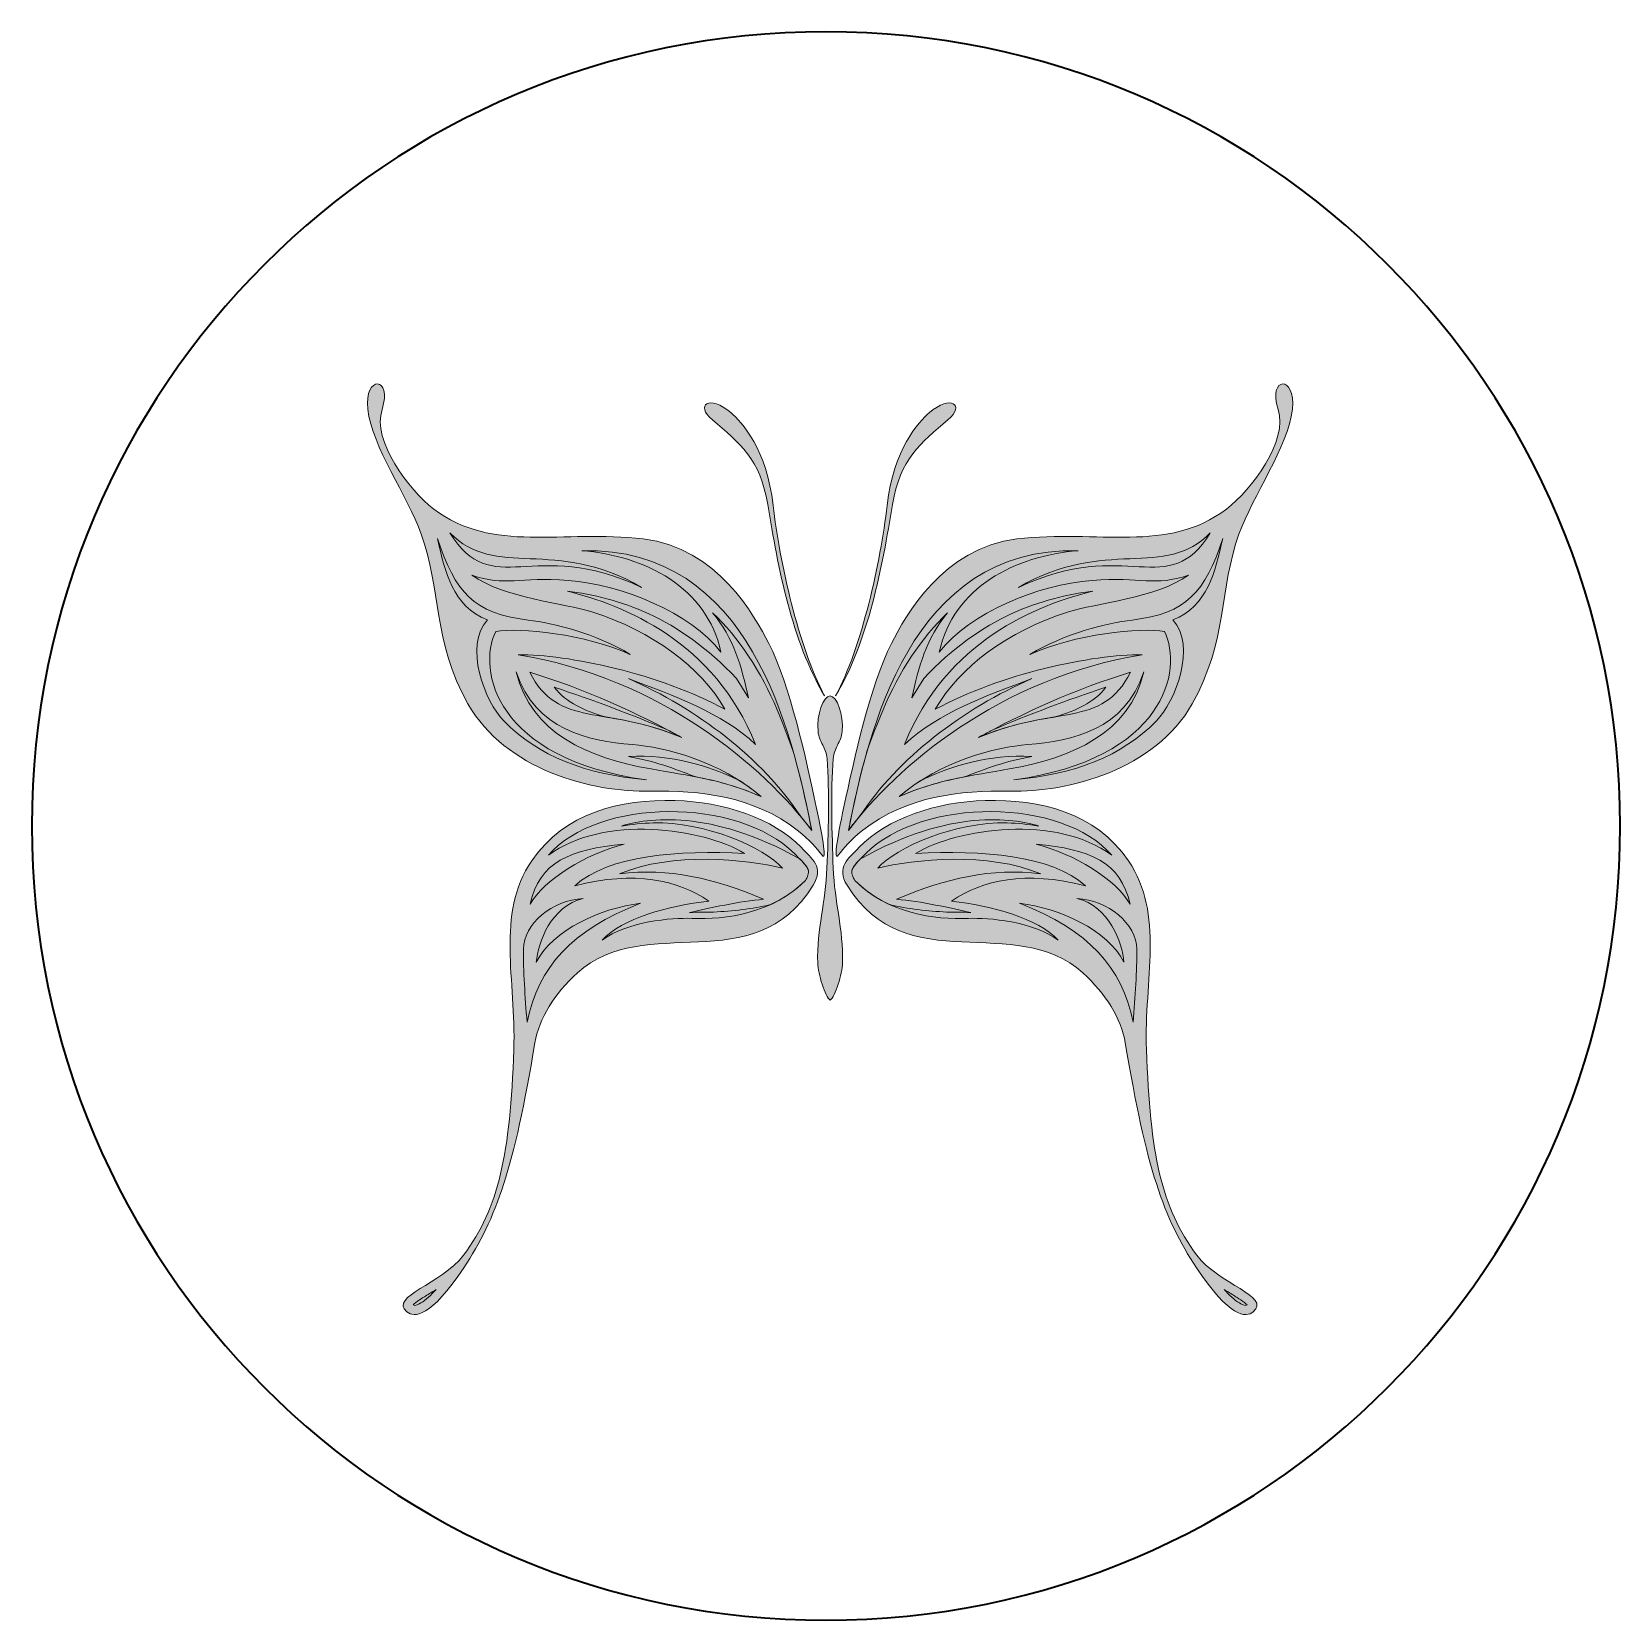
# Model space of a CAD drawing. Header units: inches. Extents: x 29 to 494, y -196 to -15.
# Drawn here: x 139.9 to 224.9, y -100.5 to -15.5 of the extents above; entities that cross this region are included whole.
import ezdxf

# ---------------------------------------------------------------- set-up
doc = ezdxf.new("R2010")
doc.units = ezdxf.units.IN
doc.header["$MEASUREMENT"] = 0
doc.layers.add('Layer 1', color=7, linetype='Continuous')

msp = doc.modelspace()

# ---------------------------------------------------------------- hatches: boundary and pattern name
at = {"layer": 'Layer 1'}
h = msp.add_hatch(color=7, dxfattribs=at)
edge = h.paths.add_edge_path()
edge.add_spline(control_points=[(179.388, -48.186), (178.627, -46.702), (176.635, -43.072), (172.671, -42.594), (168.337, -42.072), (164.614, -43.393), (161.459, -40.992), (160.128, -39.98), (158.144, -37.334), (158.691, -35.668), (159.278, -33.874), (157.717, -33.812), (157.929, -35.655), (158.161, -37.671), (160.039, -40.264), (160.79, -42.331), (161.843, -45.232), (161.4, -48.073), (163.29, -51.415), (165.286, -54.946), (169.916, -56.161), (173.045, -56.088), (175.666, -56.027), (178.636, -56.38), (180.912, -58.175), (181.627, -58.739), (181.912, -59.103), (182.234, -59.523), (182.473, -59.835), (182.32, -58.755), (181.927, -56.921), (181.385, -54.395), (180.517, -50.39), (179.388, -48.186), (179.388, -48.186), (179.388, -48.186), (179.388, -48.186)], knot_values=[0, 0, 0, 0, 1, 1, 1, 2, 2, 2, 3, 3, 3, 4, 4, 4, 5, 5, 5, 6, 6, 6, 7, 7, 7, 8, 8, 8, 9, 9, 9, 10, 10, 10, 11, 11, 11, 12, 12, 12, 12], degree=3, periodic=1)
h = msp.add_hatch(color=7, dxfattribs=at)
edge = h.paths.add_edge_path()
edge.add_spline(control_points=[(185.947, -48.186), (186.707, -46.702), (188.7, -43.072), (192.664, -42.594), (196.998, -42.072), (200.72, -43.393), (203.876, -40.992), (205.207, -39.98), (207.19, -37.334), (206.644, -35.668), (206.056, -33.874), (207.617, -33.812), (207.405, -35.655), (207.174, -37.671), (205.295, -40.264), (204.545, -42.331), (203.492, -45.232), (203.934, -48.073), (202.045, -51.415), (200.049, -54.946), (195.419, -56.161), (192.289, -56.088), (189.669, -56.027), (186.698, -56.38), (184.422, -58.175), (183.708, -58.739), (183.423, -59.103), (183.1, -59.523), (182.861, -59.835), (183.014, -58.755), (183.408, -56.921), (183.95, -54.395), (184.817, -50.39), (185.947, -48.186), (185.947, -48.186), (185.947, -48.186), (185.947, -48.186)], knot_values=[0, 0, 0, 0, 1, 1, 1, 2, 2, 2, 3, 3, 3, 4, 4, 4, 5, 5, 5, 6, 6, 6, 7, 7, 7, 8, 8, 8, 9, 9, 9, 10, 10, 10, 11, 11, 11, 12, 12, 12, 12], degree=3, periodic=1)
h = msp.add_hatch(color=7, dxfattribs=at)
edge = h.paths.add_edge_path()
edge.add_spline(control_points=[(182.506, -54.355), (182.571, -55.222), (182.586, -56.235), (182.577, -57.254), (182.568, -58.274), (182.535, -59.299), (182.5, -60.188), (182.465, -61.122), (182.328, -61.931), (182.207, -62.739), (182.086, -63.547), (181.98, -64.356), (182.004, -65.29), (182.011, -65.573), (182.108, -66.023), (182.238, -66.426), (182.367, -66.829), (182.53, -67.183), (182.667, -67.275), (182.805, -67.183), (182.967, -66.829), (183.097, -66.426), (183.226, -66.023), (183.323, -65.573), (183.33, -65.29), (183.354, -64.356), (183.248, -63.547), (183.127, -62.739), (183.006, -61.931), (182.87, -61.122), (182.834, -60.188), (182.8, -59.299), (182.766, -58.274), (182.757, -57.254), (182.748, -56.235), (182.764, -55.222), (182.828, -54.355), (182.85, -54.06), (182.957, -53.841), (183.065, -53.621), (183.174, -53.402), (183.284, -53.182), (183.313, -52.888), (183.4, -52.011), (183.034, -50.996), (182.667, -50.996), (182.301, -50.996), (181.934, -52.011), (182.021, -52.888), (182.05, -53.182), (182.161, -53.402), (182.269, -53.621), (182.378, -53.841), (182.484, -54.06), (182.506, -54.355), (182.506, -54.355), (182.506, -54.355), (182.506, -54.355)], knot_values=[0, 0, 0, 0, 1, 1, 1, 2, 2, 2, 3, 3, 3, 4, 4, 4, 5, 5, 5, 6, 6, 6, 7, 7, 7, 8, 8, 8, 9, 9, 9, 10, 10, 10, 11, 11, 11, 12, 12, 12, 13, 13, 13, 14, 14, 14, 15, 15, 15, 16, 16, 16, 17, 17, 17, 18, 18, 18, 19, 19, 19, 19], degree=3, periodic=1)
edge = h.paths.add_edge_path()
edge.add_spline(control_points=[(182.372, -50.99), (180.975, -48.378), (179.966, -43.858), (179.619, -40.802), (179.275, -37.782), (177.94, -36.334), (177.351, -35.829), (176.229, -34.867), (175.405, -35.411), (176.367, -36.223), (177.81, -37.442), (178.931, -38.317), (179.329, -40.746), (179.886, -44.144), (180.616, -48.058), (182.372, -50.99), (182.372, -50.99), (182.372, -50.99), (182.372, -50.99)], knot_values=[0, 0, 0, 0, 1, 1, 1, 2, 2, 2, 3, 3, 3, 4, 4, 4, 5, 5, 5, 6, 6, 6, 6], degree=3, periodic=1)
edge = h.paths.add_edge_path()
edge.add_spline(control_points=[(182.963, -50.99), (184.36, -48.378), (185.368, -43.858), (185.716, -40.802), (186.059, -37.782), (187.395, -36.334), (187.984, -35.829), (189.105, -34.867), (189.929, -35.411), (188.968, -36.223), (187.524, -37.442), (186.404, -38.317), (186.006, -40.746), (185.448, -44.144), (184.718, -48.058), (182.963, -50.99), (182.963, -50.99), (182.963, -50.99), (182.963, -50.99)], knot_values=[0, 0, 0, 0, 1, 1, 1, 2, 2, 2, 3, 3, 3, 4, 4, 4, 5, 5, 5, 6, 6, 6, 6], degree=3, periodic=1)
h = msp.add_hatch(color=7, dxfattribs=at)
edge = h.paths.add_edge_path()
edge.add_spline(control_points=[(181.685, -58.189), (181.44, -56.964), (181.133, -55.496), (180.695, -53.965), (180.416, -53.174), (180.116, -52.416), (179.831, -51.73), (178.993, -49.712), (177.757, -47.852), (176.381, -46.547), (177.514, -47.887), (177.932, -49.436), (178.292, -51.099), (178.292, -51.099), (177.661, -50.062), (177.661, -50.062), (174.541, -46.75), (171.302, -45.717), (168.61, -45.387), (171.611, -46.125), (176.471, -48.066), (178.68, -53.591), (176.871, -51.88), (174.271, -50.972), (171.874, -50.069), (175.528, -51.647), (179.081, -54.372), (181.056, -57.398), (181.283, -57.668), (181.493, -57.933), (181.685, -58.189), (181.685, -58.189), (181.685, -58.189), (181.685, -58.189)], knot_values=[0, 0, 0, 0, 1, 1, 1, 2, 2, 2, 3, 3, 3, 4, 4, 4, 5, 5, 5, 6, 6, 6, 7, 7, 7, 8, 8, 8, 9, 9, 9, 10, 10, 10, 11, 11, 11, 11], degree=3, periodic=1)
h = msp.add_hatch(color=7, dxfattribs=at)
edge = h.paths.add_edge_path()
edge.add_spline(control_points=[(183.649, -58.189), (183.894, -56.964), (184.202, -55.496), (184.64, -53.965), (184.918, -53.174), (185.218, -52.416), (185.503, -51.73), (186.341, -49.712), (187.578, -47.852), (188.954, -46.547), (187.82, -47.887), (187.403, -49.436), (187.043, -51.099), (187.043, -51.099), (187.674, -50.062), (187.674, -50.062), (190.794, -46.75), (194.032, -45.717), (196.725, -45.387), (193.724, -46.125), (188.863, -48.066), (186.655, -53.591), (188.464, -51.88), (191.064, -50.972), (193.461, -50.069), (189.806, -51.647), (186.253, -54.372), (184.279, -57.398), (184.052, -57.668), (183.842, -57.933), (183.649, -58.189), (183.649, -58.189), (183.649, -58.189), (183.649, -58.189)], knot_values=[0, 0, 0, 0, 1, 1, 1, 2, 2, 2, 3, 3, 3, 4, 4, 4, 5, 5, 5, 6, 6, 6, 7, 7, 7, 8, 8, 8, 9, 9, 9, 10, 10, 10, 11, 11, 11, 11], degree=3, periodic=1)
h = msp.add_hatch(color=7, dxfattribs=at)
edge = h.paths.add_edge_path()
edge.add_spline(control_points=[(173.966, -52.807), (172.094, -52.015), (169.93, -51.188), (167.908, -50.533), (168.584, -51.372), (169.486, -51.777), (170.647, -52.119), (171.8, -52.316), (173.152, -52.541), (174.724, -53.222), (174.482, -53.085), (174.229, -52.947), (173.966, -52.807), (173.966, -52.807), (173.966, -52.807), (173.966, -52.807)], knot_values=[0, 0, 0, 0, 1, 1, 1, 2, 2, 2, 3, 3, 3, 4, 4, 4, 5, 5, 5, 5], degree=3, periodic=1)
h = msp.add_hatch(color=7, dxfattribs=at)
edge = h.paths.add_edge_path()
edge.add_spline(control_points=[(191.368, -52.807), (193.241, -52.015), (195.404, -51.188), (197.427, -50.533), (196.751, -51.372), (195.849, -51.777), (194.688, -52.119), (193.535, -52.316), (192.182, -52.541), (190.61, -53.222), (190.853, -53.085), (191.106, -52.947), (191.368, -52.807), (191.368, -52.807), (191.368, -52.807), (191.368, -52.807)], knot_values=[0, 0, 0, 0, 1, 1, 1, 2, 2, 2, 3, 3, 3, 4, 4, 4, 5, 5, 5, 5], degree=3, periodic=1)
h = msp.add_hatch(color=7, dxfattribs=at)
edge = h.paths.add_edge_path()
edge.add_spline(control_points=[(171.874, -54.234), (173.299, -54.485), (174.325, -54.881), (175.425, -55.313), (176.563, -55.531), (177.693, -55.818), (178.971, -56.38), (178.601, -56.06), (178.212, -55.774), (177.812, -55.518), (177.69, -55.463), (177.57, -55.407), (177.453, -55.351), (176.306, -54.8), (174.144, -54.101), (171.874, -54.234), (171.874, -54.234), (171.874, -54.234), (171.874, -54.234)], knot_values=[0, 0, 0, 0, 1, 1, 1, 2, 2, 2, 3, 3, 3, 4, 4, 4, 5, 5, 5, 6, 6, 6, 6], degree=3, periodic=1)
h = msp.add_hatch(color=7, dxfattribs=at)
edge = h.paths.add_edge_path()
edge.add_spline(control_points=[(193.46, -54.234), (192.036, -54.485), (191.009, -54.881), (189.91, -55.313), (188.772, -55.531), (187.642, -55.818), (186.364, -56.38), (186.733, -56.06), (187.122, -55.774), (187.522, -55.518), (187.644, -55.463), (187.764, -55.407), (187.882, -55.351), (189.029, -54.8), (191.191, -54.101), (193.46, -54.234), (193.46, -54.234), (193.46, -54.234), (193.46, -54.234)], knot_values=[0, 0, 0, 0, 1, 1, 1, 2, 2, 2, 3, 3, 3, 4, 4, 4, 5, 5, 5, 6, 6, 6, 6], degree=3, periodic=1)
h = msp.add_hatch(color=7, dxfattribs=at)
edge = h.paths.add_edge_path()
edge.add_spline(control_points=[(181.114, -59.092), (181.698, -59.704), (182.36, -60.154), (181.758, -61.128), (178.581, -66.258), (172.775, -62.515), (169.141, -65.815), (167.917, -66.927), (167.087, -68.26), (166.87, -69.556), (165.749, -76.272), (164.833, -78.914), (163.06, -81.596), (161.294, -84.265), (160.403, -84.28), (160.022, -83.948), (159.052, -83.102), (161.867, -82.497), (163.048, -80.919), (164.956, -78.369), (165.541, -75.519), (165.742, -69.911), (165.876, -66.182), (164.747, -62.685), (166.706, -59.811), (168.45, -57.253), (171.423, -56.511), (174.375, -56.589), (176.947, -56.658), (179.649, -57.558), (181.114, -59.092), (181.114, -59.092), (181.114, -59.092), (181.114, -59.092)], knot_values=[0, 0, 0, 0, 1, 1, 1, 2, 2, 2, 3, 3, 3, 4, 4, 4, 5, 5, 5, 6, 6, 6, 7, 7, 7, 8, 8, 8, 9, 9, 9, 10, 10, 10, 11, 11, 11, 11], degree=3, periodic=1)
h = msp.add_hatch(color=7, dxfattribs=at)
edge = h.paths.add_edge_path()
edge.add_spline(control_points=[(184.22, -59.092), (183.636, -59.704), (182.974, -60.154), (183.577, -61.128), (186.754, -66.258), (192.559, -62.515), (196.193, -65.815), (197.417, -66.927), (198.248, -68.26), (198.464, -69.556), (199.585, -76.272), (200.501, -78.914), (202.275, -81.596), (204.041, -84.265), (204.931, -84.28), (205.312, -83.948), (206.282, -83.102), (203.468, -82.497), (202.287, -80.919), (200.379, -78.369), (199.794, -75.519), (199.593, -69.911), (199.459, -66.182), (200.587, -62.685), (198.629, -59.811), (196.885, -57.253), (193.911, -56.511), (190.96, -56.589), (188.387, -56.658), (185.685, -57.558), (184.22, -59.092), (184.22, -59.092), (184.22, -59.092), (184.22, -59.092)], knot_values=[0, 0, 0, 0, 1, 1, 1, 2, 2, 2, 3, 3, 3, 4, 4, 4, 5, 5, 5, 6, 6, 6, 7, 7, 7, 8, 8, 8, 9, 9, 9, 10, 10, 10, 11, 11, 11, 11], degree=3, periodic=1)
h = msp.add_hatch(color=7, dxfattribs=at)
edge = h.paths.add_edge_path()
edge.add_spline(control_points=[(175.142, -62.589), (175.602, -62.55), (176.042, -62.577), (176.43, -62.557), (177.451, -62.505), (178.498, -62.397), (179.482, -62.156), (180.154, -61.849), (180.792, -61.431), (181.342, -60.87), (181.446, -60.702), (181.552, -60.487), (181.485, -60.287), (181.428, -60.117), (181.232, -59.902), (181.046, -59.715), (176.265, -57.015), (172.841, -57.536), (171.501, -57.955), (172.064, -57.858), (172.634, -57.806), (173.191, -57.789), (175.926, -57.705), (179.142, -59.101), (180.121, -60.205), (178.183, -59.733), (174.193, -59.325), (171.399, -60.514), (174.01, -60.171), (176.487, -60.764), (179.111, -61.873), (177.859, -61.98), (176.153, -62.349), (175.142, -62.589), (175.142, -62.589), (175.142, -62.589), (175.142, -62.589)], knot_values=[0, 0, 0, 0, 1, 1, 1, 2, 2, 2, 3, 3, 3, 4, 4, 4, 5, 5, 5, 6, 6, 6, 7, 7, 7, 8, 8, 8, 9, 9, 9, 10, 10, 10, 11, 11, 11, 12, 12, 12, 12], degree=3, periodic=1)
h = msp.add_hatch(color=7, dxfattribs=at)
edge = h.paths.add_edge_path()
edge.add_spline(control_points=[(190.193, -62.589), (189.732, -62.55), (189.293, -62.577), (188.904, -62.557), (187.884, -62.505), (186.837, -62.397), (185.853, -62.156), (185.18, -61.849), (184.543, -61.431), (183.993, -60.87), (183.889, -60.702), (183.782, -60.487), (183.85, -60.287), (183.907, -60.117), (184.102, -59.902), (184.288, -59.715), (189.07, -57.015), (192.493, -57.536), (193.834, -57.955), (193.271, -57.858), (192.701, -57.806), (192.143, -57.789), (189.408, -57.705), (186.193, -59.101), (185.213, -60.205), (187.152, -59.733), (191.141, -59.325), (193.935, -60.514), (191.325, -60.171), (188.848, -60.764), (186.223, -61.873), (187.476, -61.98), (189.182, -62.349), (190.193, -62.589), (190.193, -62.589), (190.193, -62.589), (190.193, -62.589)], knot_values=[0, 0, 0, 0, 1, 1, 1, 2, 2, 2, 3, 3, 3, 4, 4, 4, 5, 5, 5, 6, 6, 6, 7, 7, 7, 8, 8, 8, 9, 9, 9, 10, 10, 10, 11, 11, 11, 12, 12, 12, 12], degree=3, periodic=1)

# ---------------------------------------------------------------- linework, layer by layer
at = {"layer": 'Layer 1', "color": 250, "lineweight": 35}
msp.add_open_spline([(224.947, -57.953), (224.947, -81.426), (205.919, -100.453), (182.447, -100.453), (158.975, -100.453), (139.947, -81.426), (139.947, -57.953), (139.947, -34.481), (158.975, -15.453), (182.447, -15.453), (205.919, -15.453), (224.947, -34.481), (224.947, -57.953)], degree=3, knots=[0, 0, 0, 0, 1, 1, 1, 2, 2, 2, 3, 3, 3, 4, 4, 4, 4], dxfattribs=at)
at = {"layer": 'Layer 1', "lineweight": 0}
for points, knots in [([(179.388, -48.186), (178.627, -46.702), (176.635, -43.072), (172.671, -42.594), (168.337, -42.072), (164.614, -43.393), (161.459, -40.992), (160.128, -39.98), (158.144, -37.334), (158.691, -35.668), (159.278, -33.874), (157.717, -33.812), (157.929, -35.655), (158.161, -37.671), (160.039, -40.264), (160.79, -42.331), (161.843, -45.232), (161.4, -48.073), (163.29, -51.415), (165.286, -54.946), (169.916, -56.161), (173.045, -56.088), (175.666, -56.027), (178.636, -56.38), (180.912, -58.175), (181.627, -58.739), (181.912, -59.103), (182.234, -59.523), (182.473, -59.835), (182.32, -58.755), (181.927, -56.921), (181.385, -54.395), (180.517, -50.39), (179.388, -48.186), (179.388, -48.186), (179.388, -48.186), (179.388, -48.186)], [0, 0, 0, 0, 1, 1, 1, 2, 2, 2, 3, 3, 3, 4, 4, 4, 5, 5, 5, 6, 6, 6, 7, 7, 7, 8, 8, 8, 9, 9, 9, 10, 10, 10, 11, 11, 11, 12, 12, 12, 12]), ([(185.947, -48.186), (186.707, -46.702), (188.7, -43.072), (192.664, -42.594), (196.998, -42.072), (200.72, -43.393), (203.876, -40.992), (205.207, -39.98), (207.19, -37.334), (206.644, -35.668), (206.056, -33.874), (207.617, -33.812), (207.405, -35.655), (207.174, -37.671), (205.295, -40.264), (204.545, -42.331), (203.492, -45.232), (203.934, -48.073), (202.045, -51.415), (200.049, -54.946), (195.419, -56.161), (192.289, -56.088), (189.669, -56.027), (186.698, -56.38), (184.422, -58.175), (183.708, -58.739), (183.423, -59.103), (183.1, -59.523), (182.861, -59.835), (183.014, -58.755), (183.408, -56.921), (183.95, -54.395), (184.817, -50.39), (185.947, -48.186), (185.947, -48.186), (185.947, -48.186), (185.947, -48.186)], [0, 0, 0, 0, 1, 1, 1, 2, 2, 2, 3, 3, 3, 4, 4, 4, 5, 5, 5, 6, 6, 6, 7, 7, 7, 8, 8, 8, 9, 9, 9, 10, 10, 10, 11, 11, 11, 12, 12, 12, 12]), ([(182.372, -50.99), (180.975, -48.378), (179.966, -43.858), (179.619, -40.802), (179.275, -37.782), (177.94, -36.334), (177.351, -35.829), (176.229, -34.867), (175.405, -35.411), (176.367, -36.223), (177.81, -37.442), (178.931, -38.317), (179.329, -40.746), (179.886, -44.144), (180.616, -48.058), (182.372, -50.99), (182.372, -50.99), (182.372, -50.99), (182.372, -50.99)], [0, 0, 0, 0, 1, 1, 1, 2, 2, 2, 3, 3, 3, 4, 4, 4, 5, 5, 5, 6, 6, 6, 6]), ([(182.963, -50.99), (184.36, -48.378), (185.368, -43.858), (185.716, -40.802), (186.059, -37.782), (187.395, -36.334), (187.984, -35.829), (189.105, -34.867), (189.929, -35.411), (188.968, -36.223), (187.524, -37.442), (186.404, -38.317), (186.006, -40.746), (185.448, -44.144), (184.718, -48.058), (182.963, -50.99), (182.963, -50.99), (182.963, -50.99), (182.963, -50.99)], [0, 0, 0, 0, 1, 1, 1, 2, 2, 2, 3, 3, 3, 4, 4, 4, 5, 5, 5, 6, 6, 6, 6]), ([(172.582, -45.183), (166.785, -42.448), (164.574, -45.945), (162.322, -42.264), (164.724, -44.774), (167.974, -42.478), (172.582, -45.183), (172.582, -45.183), (172.582, -45.183), (172.582, -45.183)], [0, 0, 0, 0, 1, 1, 1, 2, 2, 2, 3, 3, 3, 3]), ([(192.752, -45.183), (198.549, -42.448), (200.761, -45.945), (203.013, -42.264), (200.611, -44.774), (197.361, -42.478), (192.752, -45.183), (192.752, -45.183), (192.752, -45.183), (192.752, -45.183)], [0, 0, 0, 0, 1, 1, 1, 2, 2, 2, 3, 3, 3, 3]), ([(161.657, -42.564), (162.072, -44.388), (162.449, -46.169), (164.333, -46.93), (163.032, -48.282), (164.206, -51.334), (165.203, -52.329), (167.109, -54.232), (169.512, -55.179), (172.838, -55.482), (164.751, -54.375), (163.767, -49.594), (164.771, -47.545), (166.02, -47.31), (169.625, -47.694), (171.972, -48.769), (170.16, -47.672), (167.862, -47.093), (166.505, -46.932), (163.598, -46.588), (162.595, -45.443), (161.657, -42.564), (161.657, -42.564), (161.657, -42.564), (161.657, -42.564)], [0, 0, 0, 0, 1, 1, 1, 2, 2, 2, 3, 3, 3, 4, 4, 4, 5, 5, 5, 6, 6, 6, 7, 7, 7, 8, 8, 8, 8]), ([(181.685, -58.189), (180.622, -52.877), (178.39, -42.991), (169.39, -43.224), (172.767, -43.491), (176.072, -45.175), (176.824, -48.646), (175.195, -46.546), (171.52, -45.031), (168.653, -44.81), (166.017, -44.608), (165.296, -45.16), (163.491, -44.525), (165.24, -45.78), (168.403, -46.01), (169.972, -46.512), (173.15, -47.53), (175.728, -49.424), (177.042, -51.709), (173.577, -49.813), (168.596, -48.757), (165.972, -48.793), (173.599, -50.022), (179.144, -54.808), (181.685, -58.189), (181.685, -58.189), (181.685, -58.189), (181.685, -58.189)], [0, 0, 0, 0, 1, 1, 1, 2, 2, 2, 3, 3, 3, 4, 4, 4, 5, 5, 5, 6, 6, 6, 7, 7, 7, 8, 8, 8, 9, 9, 9, 9]), ([(183.649, -58.189), (184.713, -52.877), (186.944, -42.991), (195.944, -43.224), (192.567, -43.491), (189.262, -45.175), (188.51, -48.646), (190.139, -46.546), (193.814, -45.031), (196.682, -44.81), (199.318, -44.608), (200.038, -45.16), (201.843, -44.525), (200.094, -45.78), (196.932, -46.01), (195.362, -46.512), (192.185, -47.53), (189.606, -49.424), (188.292, -51.709), (191.758, -49.813), (196.738, -48.757), (199.362, -48.793), (191.735, -50.022), (186.191, -54.808), (183.649, -58.189), (183.649, -58.189), (183.649, -58.189), (183.649, -58.189)], [0, 0, 0, 0, 1, 1, 1, 2, 2, 2, 3, 3, 3, 4, 4, 4, 5, 5, 5, 6, 6, 6, 7, 7, 7, 8, 8, 8, 9, 9, 9, 9]), ([(203.678, -42.564), (203.262, -44.388), (202.885, -46.169), (201.002, -46.93), (202.302, -48.282), (201.128, -51.334), (200.131, -52.329), (198.225, -54.232), (195.823, -55.179), (192.497, -55.482), (200.584, -54.375), (201.568, -49.594), (200.563, -47.545), (199.314, -47.31), (195.709, -47.694), (193.363, -48.769), (195.174, -47.672), (197.473, -47.093), (198.83, -46.932), (201.736, -46.588), (202.74, -45.443), (203.678, -42.564), (203.678, -42.564), (203.678, -42.564), (203.678, -42.564)], [0, 0, 0, 0, 1, 1, 1, 2, 2, 2, 3, 3, 3, 4, 4, 4, 5, 5, 5, 6, 6, 6, 7, 7, 7, 8, 8, 8, 8]), ([(181.685, -58.189), (181.44, -56.964), (181.133, -55.496), (180.695, -53.965), (180.416, -53.174), (180.116, -52.416), (179.831, -51.73), (178.993, -49.712), (177.757, -47.852), (176.381, -46.547), (177.514, -47.887), (177.932, -49.436), (178.292, -51.099), (178.292, -51.099), (177.661, -50.062), (177.661, -50.062), (174.541, -46.75), (171.302, -45.717), (168.61, -45.387), (171.611, -46.125), (176.471, -48.066), (178.68, -53.591), (176.871, -51.88), (174.271, -50.972), (171.874, -50.069), (175.528, -51.647), (179.081, -54.372), (181.056, -57.398), (181.283, -57.668), (181.493, -57.933), (181.685, -58.189), (181.685, -58.189), (181.685, -58.189), (181.685, -58.189)], [0, 0, 0, 0, 1, 1, 1, 2, 2, 2, 3, 3, 3, 4, 4, 4, 5, 5, 5, 6, 6, 6, 7, 7, 7, 8, 8, 8, 9, 9, 9, 10, 10, 10, 11, 11, 11, 11]), ([(183.649, -58.189), (183.894, -56.964), (184.202, -55.496), (184.64, -53.965), (184.918, -53.174), (185.218, -52.416), (185.503, -51.73), (186.341, -49.712), (187.578, -47.852), (188.954, -46.547), (187.82, -47.887), (187.403, -49.436), (187.043, -51.099), (187.043, -51.099), (187.674, -50.062), (187.674, -50.062), (190.794, -46.75), (194.032, -45.717), (196.725, -45.387), (193.724, -46.125), (188.863, -48.066), (186.655, -53.591), (188.464, -51.88), (191.064, -50.972), (193.461, -50.069), (189.806, -51.647), (186.253, -54.372), (184.279, -57.398), (184.052, -57.668), (183.842, -57.933), (183.649, -58.189), (183.649, -58.189), (183.649, -58.189), (183.649, -58.189)], [0, 0, 0, 0, 1, 1, 1, 2, 2, 2, 3, 3, 3, 4, 4, 4, 5, 5, 5, 6, 6, 6, 7, 7, 7, 8, 8, 8, 9, 9, 9, 10, 10, 10, 11, 11, 11, 11]), ([(178.971, -56.38), (176.838, -55.442), (175.116, -55.271), (173.084, -54.903), (169.702, -54.291), (166.676, -53.009), (165.875, -49.712), (166.898, -52.81), (169.712, -53.4), (172.087, -53.596), (173.821, -53.739), (176.752, -54.462), (178.971, -56.38), (178.971, -56.38), (178.971, -56.38), (178.971, -56.38)], [0, 0, 0, 0, 1, 1, 1, 2, 2, 2, 3, 3, 3, 4, 4, 4, 5, 5, 5, 5]), ([(174.724, -53.222), (172.526, -51.979), (169.425, -50.579), (166.598, -49.728), (168.09, -52.738), (170.681, -51.469), (174.724, -53.222), (174.724, -53.222), (174.724, -53.222), (174.724, -53.222)], [0, 0, 0, 0, 1, 1, 1, 2, 2, 2, 3, 3, 3, 3]), ([(186.364, -56.38), (188.497, -55.442), (190.218, -55.271), (192.25, -54.903), (195.633, -54.291), (198.659, -53.009), (199.459, -49.712), (198.436, -52.81), (195.623, -53.4), (193.247, -53.596), (191.514, -53.739), (188.582, -54.462), (186.364, -56.38), (186.364, -56.38), (186.364, -56.38), (186.364, -56.38)], [0, 0, 0, 0, 1, 1, 1, 2, 2, 2, 3, 3, 3, 4, 4, 4, 5, 5, 5, 5]), ([(190.61, -53.222), (192.809, -51.979), (195.91, -50.579), (198.736, -49.728), (197.245, -52.738), (194.654, -51.469), (190.61, -53.222), (190.61, -53.222), (190.61, -53.222), (190.61, -53.222)], [0, 0, 0, 0, 1, 1, 1, 2, 2, 2, 3, 3, 3, 3]), ([(173.966, -52.807), (172.094, -52.015), (169.93, -51.188), (167.908, -50.533), (168.584, -51.372), (169.486, -51.777), (170.647, -52.119), (171.8, -52.316), (173.152, -52.541), (174.724, -53.222), (174.482, -53.085), (174.229, -52.947), (173.966, -52.807), (173.966, -52.807), (173.966, -52.807), (173.966, -52.807)], [0, 0, 0, 0, 1, 1, 1, 2, 2, 2, 3, 3, 3, 4, 4, 4, 5, 5, 5, 5]), ([(182.506, -54.355), (182.571, -55.222), (182.586, -56.235), (182.577, -57.254), (182.568, -58.274), (182.535, -59.299), (182.5, -60.188), (182.465, -61.122), (182.328, -61.931), (182.207, -62.739), (182.086, -63.547), (181.98, -64.356), (182.004, -65.29), (182.011, -65.573), (182.108, -66.023), (182.238, -66.426), (182.367, -66.829), (182.53, -67.183), (182.667, -67.275), (182.805, -67.183), (182.967, -66.829), (183.097, -66.426), (183.226, -66.023), (183.323, -65.573), (183.33, -65.29), (183.354, -64.356), (183.248, -63.547), (183.127, -62.739), (183.006, -61.931), (182.87, -61.122), (182.834, -60.188), (182.8, -59.299), (182.766, -58.274), (182.757, -57.254), (182.748, -56.235), (182.764, -55.222), (182.828, -54.355), (182.85, -54.06), (182.957, -53.841), (183.065, -53.621), (183.174, -53.402), (183.284, -53.182), (183.313, -52.888), (183.4, -52.011), (183.034, -50.996), (182.667, -50.996), (182.301, -50.996), (181.934, -52.011), (182.021, -52.888), (182.05, -53.182), (182.161, -53.402), (182.269, -53.621), (182.378, -53.841), (182.484, -54.06), (182.506, -54.355), (182.506, -54.355), (182.506, -54.355), (182.506, -54.355)], [0, 0, 0, 0, 1, 1, 1, 2, 2, 2, 3, 3, 3, 4, 4, 4, 5, 5, 5, 6, 6, 6, 7, 7, 7, 8, 8, 8, 9, 9, 9, 10, 10, 10, 11, 11, 11, 12, 12, 12, 13, 13, 13, 14, 14, 14, 15, 15, 15, 16, 16, 16, 17, 17, 17, 18, 18, 18, 19, 19, 19, 19]), ([(191.368, -52.807), (193.241, -52.015), (195.404, -51.188), (197.427, -50.533), (196.751, -51.372), (195.849, -51.777), (194.688, -52.119), (193.535, -52.316), (192.182, -52.541), (190.61, -53.222), (190.853, -53.085), (191.106, -52.947), (191.368, -52.807), (191.368, -52.807), (191.368, -52.807), (191.368, -52.807)], [0, 0, 0, 0, 1, 1, 1, 2, 2, 2, 3, 3, 3, 4, 4, 4, 5, 5, 5, 5]), ([(171.874, -54.234), (173.299, -54.485), (174.325, -54.881), (175.425, -55.313), (176.563, -55.531), (177.693, -55.818), (178.971, -56.38), (178.601, -56.06), (178.212, -55.774), (177.812, -55.518), (177.69, -55.463), (177.57, -55.407), (177.453, -55.351), (176.306, -54.8), (174.144, -54.101), (171.874, -54.234), (171.874, -54.234), (171.874, -54.234), (171.874, -54.234)], [0, 0, 0, 0, 1, 1, 1, 2, 2, 2, 3, 3, 3, 4, 4, 4, 5, 5, 5, 6, 6, 6, 6]), ([(193.46, -54.234), (192.036, -54.485), (191.009, -54.881), (189.91, -55.313), (188.772, -55.531), (187.642, -55.818), (186.364, -56.38), (186.733, -56.06), (187.122, -55.774), (187.522, -55.518), (187.644, -55.463), (187.764, -55.407), (187.882, -55.351), (189.029, -54.8), (191.191, -54.101), (193.46, -54.234), (193.46, -54.234), (193.46, -54.234), (193.46, -54.234)], [0, 0, 0, 0, 1, 1, 1, 2, 2, 2, 3, 3, 3, 4, 4, 4, 5, 5, 5, 6, 6, 6, 6]), ([(181.114, -59.092), (181.698, -59.704), (182.36, -60.154), (181.758, -61.128), (178.581, -66.258), (172.775, -62.515), (169.141, -65.815), (167.917, -66.927), (167.087, -68.26), (166.87, -69.556), (165.749, -76.272), (164.833, -78.914), (163.06, -81.596), (161.294, -84.265), (160.403, -84.28), (160.022, -83.948), (159.052, -83.102), (161.867, -82.497), (163.048, -80.919), (164.956, -78.369), (165.541, -75.519), (165.742, -69.911), (165.876, -66.182), (164.747, -62.685), (166.706, -59.811), (168.45, -57.253), (171.423, -56.511), (174.375, -56.589), (176.947, -56.658), (179.649, -57.558), (181.114, -59.092), (181.114, -59.092), (181.114, -59.092), (181.114, -59.092)], [0, 0, 0, 0, 1, 1, 1, 2, 2, 2, 3, 3, 3, 4, 4, 4, 5, 5, 5, 6, 6, 6, 7, 7, 7, 8, 8, 8, 9, 9, 9, 10, 10, 10, 11, 11, 11, 11]), ([(176.169, -61.973), (174.015, -62.207), (171.522, -62.917), (170.471, -64.06), (171.786, -63.069), (174.196, -62.851), (175.26, -62.9), (177.078, -62.983), (179.632, -62.612), (181.342, -60.87), (181.446, -60.702), (181.552, -60.487), (181.485, -60.287), (181.394, -60.019), (180.959, -59.639), (180.76, -59.43), (177.727, -56.403), (170.232, -56.44), (167.592, -59.522), (170.55, -57.313), (175.849, -58.069), (178.094, -59.42), (174.559, -59.245), (170.82, -59.506), (169.009, -61.149), (172.212, -60.331), (174.545, -60.846), (176.169, -61.973), (176.169, -61.973), (176.169, -61.973), (176.169, -61.973)], [0, 0, 0, 0, 1, 1, 1, 2, 2, 2, 3, 3, 3, 4, 4, 4, 5, 5, 5, 6, 6, 6, 7, 7, 7, 8, 8, 8, 9, 9, 9, 10, 10, 10, 10]), ([(184.22, -59.092), (183.636, -59.704), (182.974, -60.154), (183.577, -61.128), (186.754, -66.258), (192.559, -62.515), (196.193, -65.815), (197.417, -66.927), (198.248, -68.26), (198.464, -69.556), (199.585, -76.272), (200.501, -78.914), (202.275, -81.596), (204.041, -84.265), (204.931, -84.28), (205.312, -83.948), (206.282, -83.102), (203.468, -82.497), (202.287, -80.919), (200.379, -78.369), (199.794, -75.519), (199.593, -69.911), (199.459, -66.182), (200.587, -62.685), (198.629, -59.811), (196.885, -57.253), (193.911, -56.511), (190.96, -56.589), (188.387, -56.658), (185.685, -57.558), (184.22, -59.092), (184.22, -59.092), (184.22, -59.092), (184.22, -59.092)], [0, 0, 0, 0, 1, 1, 1, 2, 2, 2, 3, 3, 3, 4, 4, 4, 5, 5, 5, 6, 6, 6, 7, 7, 7, 8, 8, 8, 9, 9, 9, 10, 10, 10, 11, 11, 11, 11]), ([(189.165, -61.973), (191.319, -62.207), (193.813, -62.917), (194.864, -64.06), (193.549, -63.069), (191.139, -62.851), (190.075, -62.9), (188.256, -62.983), (185.702, -62.612), (183.993, -60.87), (183.889, -60.702), (183.782, -60.487), (183.85, -60.287), (183.94, -60.019), (184.375, -59.639), (184.574, -59.43), (187.608, -56.403), (195.103, -56.44), (197.743, -59.522), (194.785, -57.313), (189.485, -58.069), (187.241, -59.42), (190.775, -59.245), (194.514, -59.506), (196.326, -61.149), (193.122, -60.331), (190.789, -60.846), (189.165, -61.973), (189.165, -61.973), (189.165, -61.973), (189.165, -61.973)], [0, 0, 0, 0, 1, 1, 1, 2, 2, 2, 3, 3, 3, 4, 4, 4, 5, 5, 5, 6, 6, 6, 7, 7, 7, 8, 8, 8, 9, 9, 9, 10, 10, 10, 10]), ([(175.142, -62.589), (175.602, -62.55), (176.042, -62.577), (176.43, -62.557), (177.451, -62.505), (178.498, -62.397), (179.482, -62.156), (180.154, -61.849), (180.792, -61.431), (181.342, -60.87), (181.446, -60.702), (181.552, -60.487), (181.485, -60.287), (181.428, -60.117), (181.232, -59.902), (181.046, -59.715), (176.265, -57.015), (172.841, -57.536), (171.501, -57.955), (172.064, -57.858), (172.634, -57.806), (173.191, -57.789), (175.926, -57.705), (179.142, -59.101), (180.121, -60.205), (178.183, -59.733), (174.193, -59.325), (171.399, -60.514), (174.01, -60.171), (176.487, -60.764), (179.111, -61.873), (177.859, -61.98), (176.153, -62.349), (175.142, -62.589), (175.142, -62.589), (175.142, -62.589), (175.142, -62.589)], [0, 0, 0, 0, 1, 1, 1, 2, 2, 2, 3, 3, 3, 4, 4, 4, 5, 5, 5, 6, 6, 6, 7, 7, 7, 8, 8, 8, 9, 9, 9, 10, 10, 10, 11, 11, 11, 12, 12, 12, 12]), ([(190.193, -62.589), (189.732, -62.55), (189.293, -62.577), (188.904, -62.557), (187.884, -62.505), (186.837, -62.397), (185.853, -62.156), (185.18, -61.849), (184.543, -61.431), (183.993, -60.87), (183.889, -60.702), (183.782, -60.487), (183.85, -60.287), (183.907, -60.117), (184.102, -59.902), (184.288, -59.715), (189.07, -57.015), (192.493, -57.536), (193.834, -57.955), (193.271, -57.858), (192.701, -57.806), (192.143, -57.789), (189.408, -57.705), (186.193, -59.101), (185.213, -60.205), (187.152, -59.733), (191.141, -59.325), (193.935, -60.514), (191.325, -60.171), (188.848, -60.764), (186.223, -61.873), (187.476, -61.98), (189.182, -62.349), (190.193, -62.589), (190.193, -62.589), (190.193, -62.589), (190.193, -62.589)], [0, 0, 0, 0, 1, 1, 1, 2, 2, 2, 3, 3, 3, 4, 4, 4, 5, 5, 5, 6, 6, 6, 7, 7, 7, 8, 8, 8, 9, 9, 9, 10, 10, 10, 11, 11, 11, 12, 12, 12, 12]), ([(171.643, -58.925), (168.758, -59.2), (167.102, -59.872), (166.617, -62.142), (167.3, -60.847), (169.67, -59.415), (171.643, -58.925), (171.643, -58.925), (171.643, -58.925), (171.643, -58.925)], [0, 0, 0, 0, 1, 1, 1, 2, 2, 2, 3, 3, 3, 3]), ([(193.692, -58.925), (196.577, -59.2), (198.233, -59.872), (198.718, -62.142), (198.035, -60.847), (195.664, -59.415), (193.692, -58.925), (193.692, -58.925), (193.692, -58.925), (193.692, -58.925)], [0, 0, 0, 0, 1, 1, 1, 2, 2, 2, 3, 3, 3, 3]), ([(172.529, -62.091), (170.416, -62.345), (167.812, -63.508), (166.945, -65.242), (167.024, -64.184), (167.74, -62.248), (169.461, -61.834), (167.793, -61.921), (166.273, -63.193), (166.258, -64.549), (166.246, -65.669), (166.343, -67.1), (166.451, -68.447), (167.067, -65.505), (168.805, -63.531), (172.529, -62.091), (172.529, -62.091), (172.529, -62.091), (172.529, -62.091)], [0, 0, 0, 0, 1, 1, 1, 2, 2, 2, 3, 3, 3, 4, 4, 4, 5, 5, 5, 6, 6, 6, 6]), ([(192.805, -62.091), (194.918, -62.345), (197.523, -63.508), (198.389, -65.242), (198.311, -64.184), (197.595, -62.248), (195.874, -61.834), (197.542, -61.921), (199.062, -63.193), (199.077, -64.549), (199.089, -65.669), (198.992, -67.1), (198.883, -68.447), (198.268, -65.505), (196.53, -63.531), (192.805, -62.091), (192.805, -62.091), (192.805, -62.091), (192.805, -62.091)], [0, 0, 0, 0, 1, 1, 1, 2, 2, 2, 3, 3, 3, 4, 4, 4, 5, 5, 5, 6, 6, 6, 6]), ([(160.35, -83.584), (160.452, -83.66), (160.689, -83.526), (160.769, -83.478), (161.036, -83.318), (161.313, -83.057), (161.579, -82.759), (161.391, -82.875), (161.201, -82.99), (161.012, -83.108), (160.894, -83.18), (160.495, -83.429), (160.35, -83.584), (160.35, -83.584), (160.35, -83.584), (160.35, -83.584)], [0, 0, 0, 0, 1, 1, 1, 2, 2, 2, 3, 3, 3, 4, 4, 4, 5, 5, 5, 5]), ([(204.985, -83.584), (204.883, -83.66), (204.645, -83.526), (204.565, -83.478), (204.299, -83.318), (204.021, -83.057), (203.756, -82.759), (203.944, -82.875), (204.133, -82.99), (204.322, -83.108), (204.44, -83.18), (204.84, -83.429), (204.985, -83.584), (204.985, -83.584), (204.985, -83.584), (204.985, -83.584)], [0, 0, 0, 0, 1, 1, 1, 2, 2, 2, 3, 3, 3, 4, 4, 4, 5, 5, 5, 5])]:
    msp.add_open_spline(points, degree=3, knots=knots, dxfattribs=at)

doc.saveas('drawing.dxf')
